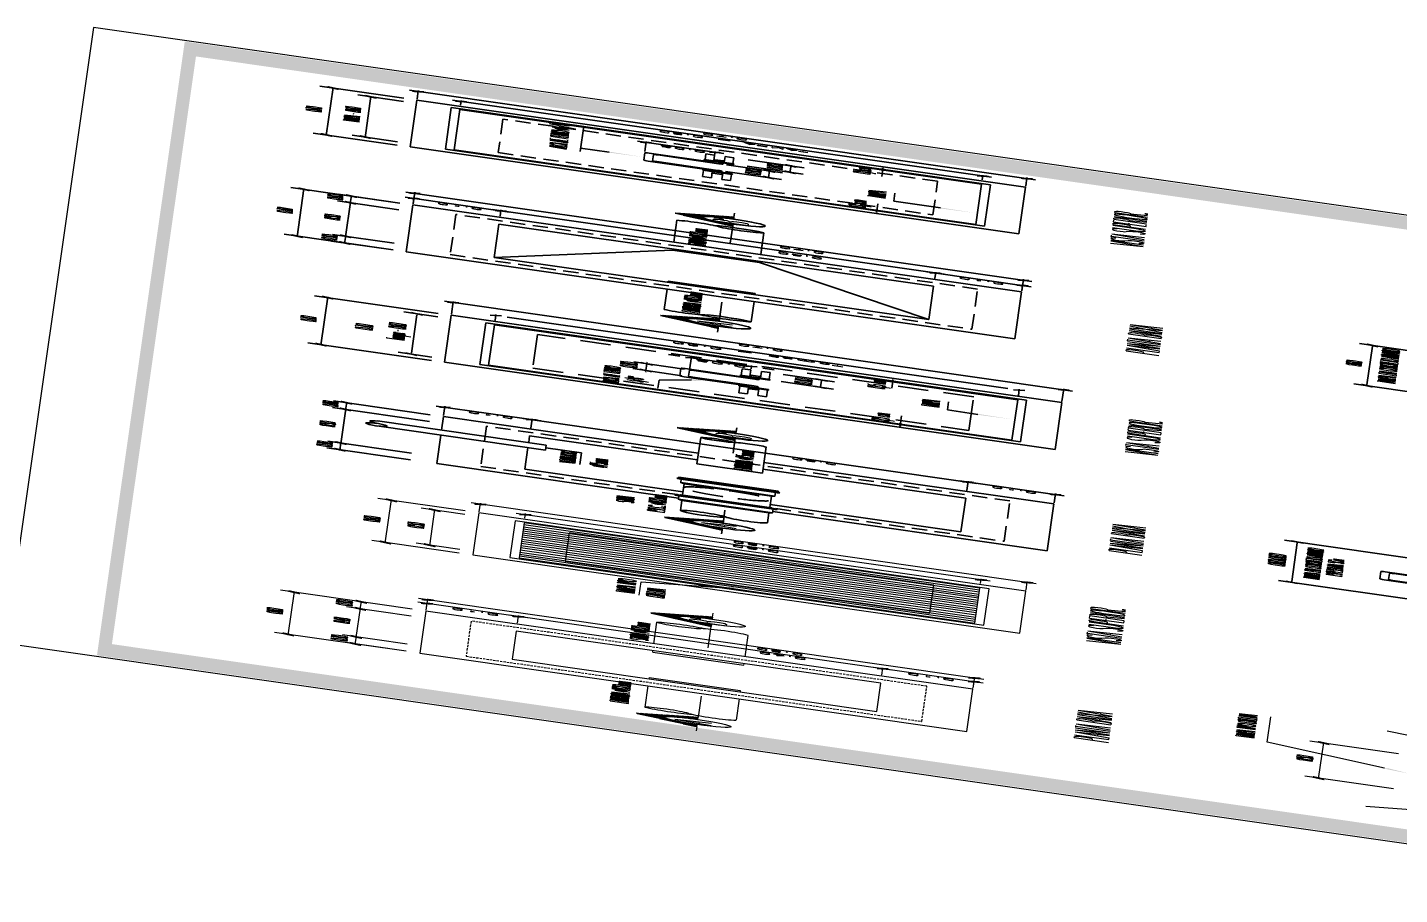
# Model space of a CAD drawing. Header units: millimetres. Extents: x -361192058 to 101130107379, y -14071650034 to 19218552450.
# Drawn here: x -135199 to -134581, y 40575 to 40965 of the extents above; entities that cross this region are included whole.
import ezdxf
from ezdxf.enums import TextEntityAlignment as Align

# ---------------------------------------------------------------- set-up
doc = ezdxf.new("R2010")
doc.units = ezdxf.units.MM
doc.header["$LTSCALE"] = 0.5
doc.linetypes.add('CENTER2', pattern=[28.575, 19.05, -3.175, 3.175, -3.175])
doc.linetypes.add('HIDDEN', pattern=[0.375, 0.25, -0.125])
for name, color, linetype in [('02', 2, 'Continuous'), ('DETALLHES_CAIXAS', 6, 'Continuous'), ('TXT_0', 7, 'Continuous'), ('TXT_1', 3, 'Continuous'), ('TXT_2', 6, 'Continuous')]:
    doc.layers.add(name, color=color, linetype=linetype)
doc.styles.add('ADITIVOCAD', font='ROMANS.shx')
doc.styles.add('ROMANS', font='romans', dxfattribs={"height": 0.1})
doc.styles.get("Standard").update_dxf_attribs({"font": 'txt.shx', "height": 0.12})

# ---------------------------------------------------------------- blocks, each defined once
blk = doc.blocks.new('*X233')
at = {"color": 0}
for p, q in [((101.5903, 65.4571), (101.9231, 65.79)), ((101.608, 65.4571), (101.9319, 65.7811)), ((101.6257, 65.4571), (101.9408, 65.7723)), ((101.6433, 65.4571), (101.9496, 65.7634)), ((101.661, 65.4571), (101.9585, 65.7546)), ((101.8472, 65.6257), (101.9673, 65.7458)), ((101.9253, 65.6413), (101.8484, 65.7183)), ((101.9444, 65.6399), (101.8572, 65.7271)), ((101.9661, 65.6359), (101.8661, 65.7359)), ((101.8744, 65.6352), (101.9761, 65.7369)), ((101.9925, 65.6272), (101.8749, 65.7448)), ((102.0352, 65.6022), (101.8837, 65.7536)), ((102.1979, 65.4571), (101.8926, 65.7625)), ((101.8965, 65.6396), (101.985, 65.7281)), ((102.2156, 65.4571), (101.9014, 65.7713)), ((102.2332, 65.4571), (101.9102, 65.7801)), ((101.9158, 65.6413), (101.9938, 65.7192)), ((102.2509, 65.4571), (101.9191, 65.789)), ((101.8167, 65.6086), (101.7777, 65.6475)), ((101.8274, 65.6155), (101.7865, 65.6564)), ((101.8388, 65.6217), (101.7954, 65.6652)), ((101.851, 65.6273), (101.8042, 65.674)), ((101.8638, 65.6321), (101.813, 65.6829)), ((101.8776, 65.636), (101.8219, 65.6917)), ((101.8923, 65.639), (101.8307, 65.7006)), ((101.9081, 65.6409), (101.8395, 65.7094)), ((101.9332, 65.641), (102.0026, 65.7104)), ((101.9492, 65.6393), (102.0115, 65.7015)), ((101.964, 65.6364), (102.0203, 65.6927)), ((101.9778, 65.6326), (102.0292, 65.6839)), ((101.9908, 65.6278), (102.038, 65.675)), ((102.003, 65.6224), (102.0468, 65.6662)), ((102.0145, 65.6162), (102.0557, 65.6573)), ((102.0253, 65.6093), (102.0645, 65.6485)), ((102.0355, 65.6019), (102.0733, 65.6397)), ((101.7478, 65.5183), (101.6981, 65.568)), ((101.7528, 65.531), (101.707, 65.5768)), ((101.7586, 65.5429), (101.7158, 65.5856)), ((101.765, 65.5542), (101.7247, 65.5945)), ((101.7721, 65.5648), (101.7335, 65.6033)), ((101.7798, 65.5747), (101.7423, 65.6122)), ((101.7881, 65.5841), (101.7512, 65.621)), ((101.797, 65.5928), (101.76, 65.6298)), ((101.8065, 65.601), (101.7688, 65.6387)), ((102.0451, 65.5938), (102.0822, 65.6308)), ((102.0541, 65.5851), (102.091, 65.622)), ((102.0625, 65.5758), (102.0999, 65.6131)), ((102.1802, 65.4571), (102.0666, 65.5707)), ((102.0703, 65.5659), (102.1087, 65.6043)), ((102.0774, 65.5554), (102.1175, 65.5955)), ((102.0839, 65.5442), (102.1264, 65.5866)), ((102.0898, 65.5323), (102.1352, 65.5778)), ((102.0948, 65.5197), (102.144, 65.5689)), ((101.6499, 65.4571), (101.6186, 65.4884)), ((101.6675, 65.4571), (101.6274, 65.4972)), ((101.6852, 65.4571), (101.6363, 65.5061)), ((101.7029, 65.4571), (101.6451, 65.5149)), ((101.7206, 65.4571), (101.654, 65.5238)), ((101.7374, 65.458), (101.6628, 65.5326)), ((101.7382, 65.4749), (101.6716, 65.5414)), ((101.6787, 65.4571), (101.753, 65.5315)), ((101.7404, 65.4904), (101.6805, 65.5503)), ((101.7436, 65.5048), (101.6893, 65.5591)), ((101.6964, 65.4571), (101.7435, 65.5043)), ((102.1625, 65.4571), (102.0916, 65.5281)), ((102.0991, 65.5063), (102.1529, 65.5601)), ((102.1448, 65.4571), (102.1003, 65.5016)), ((102.1025, 65.492), (102.1617, 65.5513)), ((102.1048, 65.4766), (102.1706, 65.5424)), ((102.1058, 65.46), (102.1794, 65.5336)), ((102.1206, 65.4571), (102.1882, 65.5247)), ((102.1383, 65.4571), (102.1971, 65.5159)), ((102.156, 65.4571), (102.2059, 65.5071)), ((102.1737, 65.4571), (102.2147, 65.4982)), ((102.1913, 65.4571), (102.2236, 65.4894)), ((101.5968, 65.4571), (101.5921, 65.4619)), ((101.6145, 65.4571), (101.6009, 65.4707)), ((101.6322, 65.4571), (101.6098, 65.4796)), ((101.714, 65.4571), (101.7391, 65.4822)), ((101.7317, 65.4571), (101.7375, 65.4629)), ((102.1272, 65.4571), (102.1044, 65.4799)), ((102.1095, 65.4571), (102.1058, 65.4609)), ((102.209, 65.4571), (102.2324, 65.4805)), ((102.2267, 65.4571), (102.2412, 65.4717)), ((102.2444, 65.4571), (102.2501, 65.4629))]:
    blk.add_line(p, q, dxfattribs=at)
blk = doc.blocks.new('ADS_DET_CG125L')
at = {"layer": 'DETALLHES_CAIXAS'}
for p, q in [((0.9894, 2.4707), (0.5654, 2.4707)), ((0.5654, 2.4707), (0.5654, 2.1934)), ((1.2654, 2.4707), (1.0644, 2.4707)), ((1.2654, 2.1782), (1.2654, 2.4707)), ((2.1094, 2.4281), (2.1094, 1.8281)), ((2.7094, 2.4281), (2.1094, 2.4281)), ((2.7094, 1.8281), (2.7094, 2.4281)), ((0.6654, 2.3707), (0.6654, 2.1894)), ((0.9894, 2.3707), (0.6654, 2.3707)), ((1.1654, 2.3707), (1.0644, 2.3707)), ((1.1654, 2.1782), (1.1654, 2.3707)), ((1.1654, 1.8707), (1.1654, 2.1032)), ((1.2654, 1.7707), (1.2654, 2.1032)), ((0.6654, 2.0894), (0.6654, 1.8707)), ((0.5654, 2.0854), (0.5654, 1.7707)), ((0.6654, 1.8707), (1.1654, 1.8707)), ((2.1094, 1.8281), (2.7094, 1.8281)), ((0.5654, 1.7707), (1.2654, 1.7707))]:
    blk.add_line(p, q, dxfattribs=at)
at = {"layer": 'TXT_0', "linetype": 'ByBlock'}
for p, q in [((2.0594, 2.4931), (2.0594, 2.6349)), ((2.7594, 2.4931), (2.7594, 2.6349)), ((2.0494, 2.6199), (2.7694, 2.6199)), ((0.5654, 2.5007), (0.5654, 2.5967)), ((0.6654, 2.5007), (0.6654, 2.5967)), ((0.6654, 2.5007), (0.6654, 2.5967)), ((1.1654, 2.4857), (1.1654, 2.5967)), ((1.1654, 2.4857), (1.1654, 2.5967)), ((1.2654, 2.4857), (1.2654, 2.5967)), ((0.5554, 2.5817), (0.6754, 2.5817)), ((0.6554, 2.5817), (1.1754, 2.5817)), ((1.1554, 2.5817), (1.2754, 2.5817)), ((2.1159, 2.5233), (2.1029, 2.5103)), ((2.1094, 2.4931), (2.1094, 2.5318)), ((2.7029, 2.5103), (2.7159, 2.5233)), ((2.7094, 2.4931), (2.7094, 2.5318)), ((2.1224, 2.5168), (2.6964, 2.5168)), ((1.4038, 2.3607), (1.4038, 2.4807)), ((2.7744, 2.4781), (2.9645, 2.4781)), ((2.9495, 1.7681), (2.9495, 2.4881)), ((1.2804, 2.4707), (1.4188, 2.4707)), ((2.857, 2.4216), (2.844, 2.4346)), ((2.7744, 2.4281), (2.8655, 2.4281)), ((2.8505, 1.8411), (2.8505, 2.4151)), ((1.2804, 2.3707), (1.4188, 2.3707)), ((1.2804, 2.3707), (1.4188, 2.3707)), ((1.4038, 1.8607), (1.4038, 2.3807)), ((2.3592, 2.2092), (2.3592, 2.2657)), ((2.4592, 2.2079), (2.4592, 2.2657)), ((2.3462, 2.2507), (2.3332, 2.2507)), ((2.3527, 2.2442), (2.3657, 2.2572)), ((2.3592, 2.2507), (2.4592, 2.2507)), ((2.4657, 2.2572), (2.4527, 2.2442)), ((2.4722, 2.2507), (2.4852, 2.2507)), ((2.6394, 2.2147), (2.6394, 2.2277)), ((2.4583, 2.2017), (2.6544, 2.2017)), ((2.6329, 2.2082), (2.6459, 2.1952)), ((2.6394, 2.1327), (2.6394, 2.2017)), ((2.6459, 2.1262), (2.6329, 2.1392)), ((2.6016, 2.1327), (2.6544, 2.1327)), ((2.6394, 2.1197), (2.6394, 2.1067)), ((2.4792, 2.0969), (2.4792, 2.0367)), ((2.5875, 2.0957), (2.5875, 2.0367)), ((2.4857, 2.0582), (2.4727, 2.0452)), ((2.581, 2.0452), (2.594, 2.0582)), ((2.4922, 2.0517), (2.5745, 2.0517)), ((2.6851, 1.9716), (2.6152, 1.9716)), ((2.6971, 1.9716), (2.6851, 1.9716)), ((2.7314, 1.9716), (2.7434, 1.9716)), ((2.0871, 1.9562), (2.0751, 1.9562)), ((2.1214, 1.9562), (2.2301, 1.9562)), ((2.2301, 1.9562), (2.2278, 1.9562)), ((1.2804, 1.8707), (1.4188, 1.8707)), ((1.2804, 1.8707), (1.4188, 1.8707)), ((1.4038, 1.7607), (1.4038, 1.8807)), ((2.7744, 1.8281), (2.8655, 1.8281)), ((2.844, 1.8346), (2.857, 1.8216)), ((2.7744, 1.7781), (2.9645, 1.7781)), ((1.2804, 1.7707), (1.4188, 1.7707)), ((0.6235, 1.4975), (0.6105, 1.4845)), ((0.617, 1.325), (0.617, 1.506)), ((1.2105, 1.4845), (1.2235, 1.4975)), ((1.217, 1.325), (1.217, 1.506)), ((0.63, 1.491), (1.204, 1.491))]:
    blk.add_line(p, q, dxfattribs=at)
at = {"layer": 'TXT_0'}
for p, q in [((0.5654, 2.5817), (0.6654, 2.5817)), ((0.9894, 2.3506), (0.9894, 2.544)), ((1.0644, 2.3506), (1.0644, 2.544)), ((2.0594, 2.4781), (2.0594, 1.7781)), ((2.7594, 2.4781), (2.0594, 2.4781)), ((2.7594, 1.7781), (2.7594, 2.4781)), ((2.0994, 2.4381), (2.0994, 1.8181)), ((2.7194, 2.4381), (2.0994, 2.4381)), ((2.7194, 1.8181), (2.7194, 2.4381)), ((1.0644, 2.3506), (0.9894, 2.3506)), ((1.025, 2.3506), (1.025, 2.3098)), ((0.851, 2.3097), (1.025, 2.3098)), ((2.2487, 2.2342), (2.1292, 2.2342)), ((2.3169, 2.1977), (2.2487, 2.2342)), ((2.3542, 2.2117), (2.4642, 2.2117)), ((2.3492, 2.2067), (2.3492, 2.1367)), ((2.3592, 2.1967), (2.3592, 2.1267)), ((2.3642, 2.2017), (2.4542, 2.2017)), ((2.4592, 2.1967), (2.4592, 2.1267)), ((2.4692, 2.2067), (2.4692, 2.1367)), ((0.5484, 2.1934), (0.5484, 2.0854)), ((0.7963, 2.1934), (0.7963, 2.0854)), ((1.1059, 2.1782), (1.4959, 2.1782)), ((1.1059, 2.1032), (1.1059, 2.1782)), ((2.3292, 2.1437), (2.3392, 2.1437)), ((2.3292, 2.1097), (2.3292, 2.1437)), ((2.3392, 2.1097), (2.3392, 2.1437)), ((2.4892, 2.1437), (2.4792, 2.1437)), ((2.4792, 2.1097), (2.4792, 2.1437)), ((2.4892, 2.1097), (2.4892, 2.1437)), ((2.3092, 2.1317), (2.3092, 2.1217)), ((2.3092, 2.1317), (2.3292, 2.1317)), ((2.3092, 2.1217), (2.3292, 2.1217)), ((2.3392, 2.1317), (2.3442, 2.1317)), ((2.3392, 2.1217), (2.3542, 2.1217)), ((2.4642, 2.1217), (2.4792, 2.1217)), ((2.4742, 2.1317), (2.4792, 2.1317)), ((2.5092, 2.1317), (2.4892, 2.1317)), ((2.5092, 2.1217), (2.4892, 2.1217)), ((2.5092, 2.1317), (2.5092, 2.1217)), ((1.1059, 2.1032), (1.4959, 2.1032)), ((2.3292, 2.1097), (2.3392, 2.1097)), ((2.4892, 2.1097), (2.4792, 2.1097)), ((2.4127, 1.8706), (2.4132, 1.9054)), ((2.4132, 1.9054), (2.5329, 1.9054)), ((2.0994, 1.8181), (2.7194, 1.8181)), ((2.0594, 1.7781), (2.7594, 1.7781)), ((0.8469, 1.3876), (0.8469, 1.3287)), ((0.8519, 1.3926), (0.9619, 1.3926)), ((0.9669, 1.3876), (0.9669, 1.3287)), ((0.8569, 1.3776), (0.8569, 1.3187)), ((0.8619, 1.3826), (0.9519, 1.3826)), ((0.9569, 1.3776), (0.9569, 1.3187))]:
    blk.add_line(p, q, dxfattribs=at)
at = {"layer": 'TXT_0', "linetype": 'HIDDEN', "ltscale": 0.5}
for p, q in [((0.6154, 2.4207), (0.6154, 1.8207)), ((1.2154, 2.4207), (0.6154, 2.4207)), ((1.2154, 1.8207), (1.2154, 2.4207)), ((0.6154, 1.8207), (1.2154, 1.8207))]:
    blk.add_line(p, q, dxfattribs=at)
at = {"layer": 'TXT_0', "linetype": 'HIDDEN'}
for p, q in [((2.1594, 2.3781), (2.1594, 1.8781)), ((2.6594, 2.3781), (2.1594, 2.3781)), ((2.6594, 1.8781), (2.6594, 2.3781)), ((2.229, 2.1327), (2.229, 2.1427)), ((2.229, 2.1427), (2.3292, 2.1427)), ((2.5875, 2.1427), (2.4892, 2.1427)), ((2.5875, 2.1327), (2.5875, 2.1427)), ((2.229, 2.1327), (2.3292, 2.1327)), ((2.229, 2.1107), (2.229, 2.1207)), ((2.229, 2.1207), (2.3292, 2.1207)), ((2.5875, 2.1327), (2.4892, 2.1327)), ((2.5875, 2.1207), (2.4892, 2.1207)), ((2.5875, 2.1107), (2.5875, 2.1207)), ((2.229, 2.1107), (2.3292, 2.1107)), ((2.5875, 2.1107), (2.4892, 2.1107)), ((2.1594, 1.8781), (2.6594, 1.8781))]:
    blk.add_line(p, q, dxfattribs=at)
at = {"layer": 'TXT_0', "linetype": 'ByBlock', "const_width": 0.00195}
for points in [[(2.0659, 2.6264), (2.0529, 2.6134)], [(2.7529, 2.6134), (2.7659, 2.6264)], [(0.5719, 2.5882), (0.5589, 2.5752)], [(0.6719, 2.5882), (0.6589, 2.5752)], [(0.6589, 2.5752), (0.6719, 2.5882)], [(1.1589, 2.5752), (1.1719, 2.5882)], [(1.1719, 2.5882), (1.1589, 2.5752)], [(1.2589, 2.5752), (1.2719, 2.5882)], [(1.4103, 2.4642), (1.3973, 2.4772)], [(2.956, 2.4716), (2.943, 2.4846)], [(1.4103, 2.3642), (1.3973, 2.3772)], [(1.3973, 2.3772), (1.4103, 2.3642)], [(1.3973, 1.8772), (1.4103, 1.8642)], [(1.4103, 1.8642), (1.3973, 1.8772)], [(1.3973, 1.7772), (1.4103, 1.7642)], [(2.943, 1.7846), (2.956, 1.7716)]]:
    blk.add_lwpolyline(points, dxfattribs=at)
at = {"layer": 'TXT_0'}
for points in [[(0.6059, 2.0806), (0.6069, 2.0806, 0.414214), (0.6114, 2.0851), (0.6114, 2.194, 0.414214), (0.6069, 2.1985), (0.6059, 2.1985, 0.414214), (0.6014, 2.194), (0.6014, 2.0851, 0.414214)], [(0.8538, 2.0806), (0.8548, 2.0806, 0.414214), (0.8593, 2.0851), (0.8593, 2.194, 0.414214), (0.8548, 2.1985), (0.8538, 2.1985, 0.414214), (0.8493, 2.194), (0.8493, 2.0851, 0.414214)]]:
    blk.add_lwpolyline(points, format="xyb", close=True, dxfattribs=at)
for points in [[(0.8593, 2.1964), (0.8733, 2.1964), (0.8733, 2.0824), (0.8593, 2.0824)], [(0.3915, 2.1894), (0.5383, 2.1894)], [(0.6014, 2.1934), (0.5484, 2.1934), (0.5383, 2.1894), (0.5383, 2.0894), (0.5484, 2.0854), (0.6014, 2.0854)], [(0.6114, 2.1914), (0.6204, 2.1914), (0.6204, 2.0874), (0.6114, 2.0874)], [(0.6204, 2.1894), (0.7861, 2.1894)], [(0.8493, 2.1934), (0.7963, 2.1934), (0.7861, 2.1894), (0.7861, 2.0894), (0.7963, 2.0854), (0.8493, 2.0854)], [(0.8593, 2.1914), (0.8683, 2.1914), (0.8683, 2.0874), (0.8593, 2.0874)], [(0.8593, 2.1864), (0.8633, 2.1864), (0.8633, 2.0924), (0.8593, 2.0924)], [(0.3915, 2.0894), (0.5383, 2.0894)], [(0.6204, 2.0894), (0.7901, 2.0894)]]:
    blk.add_lwpolyline(points, dxfattribs=at)
at = {"layer": 'TXT_0', "linetype": 'HIDDEN'}
blk.add_circle((0.7288, 2.1394), 0.05, dxfattribs=at)
at = {"layer": 'TXT_0'}
for centre, radius, start, end in [((1.0084, 2.5366), 0.0202, 23.2479, 160.1992), ((1.0087, 2.5542), 0.0218, 207.9019, 326.9301), ((1.0457, 2.5301), 0.0224, 33.0699, 146.9301), ((2.3542, 2.2067), 0.005, 90, 180), ((2.4642, 2.2067), 0.005, 360, 90), ((2.3642, 2.1967), 0.005, 90, 180), ((2.4542, 2.1967), 0.005, 0, 90), ((0.3924, 2.1635), 0.0259, 91.971, 261.4768), ((0.3796, 2.1642), 0.0279, 288.8635, 64.5843), ((1.5061, 2.1589), 0.0218, 117.9019, 236.9301), ((1.4885, 2.1592), 0.0202, 293.2479, 70.1992), ((0.3967, 2.114), 0.0251, 108.8635, 258.1185), ((1.482, 2.1219), 0.0224, 303.0699, 56.9301), ((2.3442, 2.1367), 0.005, 270, 0), ((2.4742, 2.1367), 0.005, 180, 270), ((2.3542, 2.1267), 0.005, 270, 0), ((2.4642, 2.1267), 0.005, 180, 270), ((0.8519, 1.3876), 0.005, 90, 180), ((0.9619, 1.3876), 0.005, 360, 90), ((0.8619, 1.3776), 0.005, 90, 180), ((0.9519, 1.3776), 0.005, 0, 90)]:
    blk.add_arc(centre, radius, start, end, dxfattribs=at)
for points in [[(2.3165, 2.2055), (2.31, 2.1939), (2.3481, 2.18)], [(2.4194, 1.8706), (2.4061, 1.8707), (2.4123, 1.8306)]]:
    blk.add_solid(points, dxfattribs=at)
at = {"layer": 'TXT_0', "linetype": 'ByBlock'}
for points in [[(2.6974, 1.9736), (2.6974, 1.9696), (2.7094, 1.9716)], [(2.7314, 1.9736), (2.7314, 1.9696), (2.7194, 1.9716)], [(2.0871, 1.9582), (2.0871, 1.9542), (2.0991, 1.9562)], [(2.1214, 1.9582), (2.1214, 1.9542), (2.1094, 1.9562)]]:
    blk.add_solid(points, dxfattribs=at)
at = {"layer": 'TXT_1'}
for p, q in [((0.1905, 2.1393), (0.2573, 2.2061)), ((0.2573, 2.2061), (0.3242, 2.1393)), ((1.5917, 2.2061), (1.5248, 2.1393)), ((0.1905, 2.1393), (0.2205, 2.1393)), ((0.2942, 2.1393), (0.3242, 2.1393)), ((1.5548, 2.1393), (1.5248, 2.1393)), ((1.6585, 2.1393), (1.6285, 2.1393))]:
    blk.add_line(p, q, dxfattribs=at)
for centre in [(0.2573, 2.1393), (1.5917, 2.1393)]:
    blk.add_circle(centre, 0.0368, dxfattribs=at)
at = {"layer": 'TXT_2', "linetype": 'CENTER2'}
for p, q in [((0.1905, 2.1393), (0.1336, 2.1393)), ((0.4847, 2.1393), (0.3242, 2.1393)), ((1.3367, 2.1393), (1.5248, 2.1393)), ((1.6585, 2.1393), (1.7154, 2.1393))]:
    blk.add_line(p, q, dxfattribs=at)
at = {"layer": 'TXT_1'}
for p, xscale, yscale, zscale in [((-20.127, -10.9522), 0.2000000000000028, 0.2000000000000028, 0.2000000000000028), ((21.976, -10.9522), -0.2000000000000028, 0.2, 0.2)]:
    blk.add_blockref('*X233', p, dxfattribs=dict(at, xscale=xscale, yscale=yscale, zscale=zscale))
at = {"layer": 'TXT_0', "style": 'ROMANS'}
for s, p in [('0.70', (2.3794, 2.6289)), ('0.10', (0.5854, 2.5907)), ('0.50', (0.8854, 2.5907)), ('0.10', (1.1854, 2.5907))]:
    blk.add_text(s, height=0.018, dxfattribs=at).set_placement(p)
at = {"layer": 'TXT_0', "linetype": 'ByBlock', "style": 'ROMANS'}
for s, p in [('0.70', (2.4094, 2.574)), ('Tampa - 0.60', (2.4094, 2.5368)), ('0.10', (2.4092, 2.2707)), ('0.10', (2.5334, 2.0717)), ('0.60x0.60', (0.917, 1.511))]:
    blk.add_text(s, height=0.02, dxfattribs=at).set_placement(p, align=Align.MIDDLE_CENTER)
at = {"layer": 'TXT_0', "style": 'ROMANS'}
for s, p in [('0.10', (1.3948, 2.3907)), ('0.70', (2.9405, 2.0981)), ('0.50', (1.3948, 2.02)), ('0.10', (1.3948, 1.7907))]:
    blk.add_text(s, height=0.018, rotation=90, dxfattribs=at).set_placement(p)
for s, height, p in [('VENTILACAO', 0.018, (0.8528, 2.324)), ('%%C75mm', 0.02, (0.8549, 2.2885)), ('ALCA DE FERRO ', 0.018, (2.118, 2.2883)), ('SAIDA ', 0.02, (0.3955, 2.253)), (' 3/8"', 0.018, (2.1607, 2.2607)), ('P.V.C. %%C100mm', 0.02, (0.3212, 2.2164)), ('ENTRADA %%C75mm', 0.02, (1.112, 2.1256)), ('TAMPA', 0.02, (2.4272, 1.9251)), ('TAMPA EM CONCRETO ARMADO', 0.018, (0.7103, 1.4692)), ('ESPESSURA 5Cm', 0.018, (0.8029, 1.4445))]:
    blk.add_text(s, height=height, dxfattribs=at).set_placement(p, align=Align.MIDDLE_LEFT)
at = {"layer": 'TXT_0', "linetype": 'ByBlock', "style": 'ROMANS'}
for s, p in [('Tampa - 0.60', (2.8305, 2.1281)), ('0.08', (2.6194, 2.1672))]:
    blk.add_text(s, height=0.02, rotation=90, dxfattribs=at).set_placement(p, align=Align.MIDDLE_CENTER)
for p in [(2.6461, 1.9859), (2.1748, 1.9762)]:
    blk.add_text('0,5 cm', height=0.02, dxfattribs=at).set_placement(p, align=Align.MIDDLE)
at = {"layer": 'TXT_1', "style": 'ADITIVOCAD'}
for s, height, p in [('A', 0.04, (0.2585, 2.1438)), ("B'", 0.04, (1.594, 2.1415)), ('PLANTA BAIXA', 0.0375, (0.9013, 1.6825)), ('VISTA SUPERIOR.', 0.0375, (2.4299, 1.6804))]:
    blk.add_text(s, height=height, dxfattribs=at).set_placement(p, align=Align.MIDDLE)
blk = doc.blocks.new('*X135')
at = {"color": 0}
for p, q in [((101.5903, 65.4571), (101.9231, 65.79)), ((101.608, 65.4571), (101.9319, 65.7811)), ((101.6257, 65.4571), (101.9408, 65.7723)), ((102.2156, 65.4571), (101.9014, 65.7713)), ((102.2332, 65.4571), (101.9102, 65.7801)), ((102.2509, 65.4571), (101.9191, 65.789)), ((101.6433, 65.4571), (101.9496, 65.7634)), ((101.661, 65.4571), (101.9585, 65.7546)), ((101.8776, 65.636), (101.8219, 65.6917)), ((101.8923, 65.639), (101.8307, 65.7006)), ((101.9081, 65.6409), (101.8395, 65.7094)), ((101.8472, 65.6257), (101.9673, 65.7458)), ((101.9253, 65.6413), (101.8484, 65.7183)), ((101.9444, 65.6399), (101.8572, 65.7271)), ((101.9661, 65.6359), (101.8661, 65.7359)), ((101.8744, 65.6352), (101.9761, 65.7369)), ((101.9925, 65.6272), (101.8749, 65.7448)), ((102.0352, 65.6022), (101.8837, 65.7536)), ((102.1979, 65.4571), (101.8926, 65.7625)), ((101.8965, 65.6396), (101.985, 65.7281)), ((101.9158, 65.6413), (101.9938, 65.7192)), ((101.9332, 65.641), (102.0026, 65.7104)), ((101.9492, 65.6393), (102.0115, 65.7015)), ((101.964, 65.6364), (102.0203, 65.6927)), ((101.7798, 65.5747), (101.7423, 65.6122)), ((101.7881, 65.5841), (101.7512, 65.621)), ((101.797, 65.5928), (101.76, 65.6298)), ((101.8065, 65.601), (101.7688, 65.6387)), ((101.8167, 65.6086), (101.7777, 65.6475)), ((101.8274, 65.6155), (101.7865, 65.6564)), ((101.8388, 65.6217), (101.7954, 65.6652)), ((101.851, 65.6273), (101.8042, 65.674)), ((101.8638, 65.6321), (101.813, 65.6829)), ((101.9778, 65.6326), (102.0292, 65.6839)), ((101.9908, 65.6278), (102.038, 65.675)), ((102.003, 65.6224), (102.0468, 65.6662)), ((102.0145, 65.6162), (102.0557, 65.6573)), ((102.0253, 65.6093), (102.0645, 65.6485)), ((102.0355, 65.6019), (102.0733, 65.6397)), ((102.0451, 65.5938), (102.0822, 65.6308)), ((102.0541, 65.5851), (102.091, 65.622)), ((102.0625, 65.5758), (102.0999, 65.6131)), ((101.7382, 65.4749), (101.6716, 65.5414)), ((101.7404, 65.4904), (101.6805, 65.5503)), ((101.7436, 65.5048), (101.6893, 65.5591)), ((101.7478, 65.5183), (101.6981, 65.568)), ((101.7528, 65.531), (101.707, 65.5768)), ((101.7586, 65.5429), (101.7158, 65.5856)), ((101.765, 65.5542), (101.7247, 65.5945)), ((101.7721, 65.5648), (101.7335, 65.6033)), ((102.1802, 65.4571), (102.0666, 65.5707)), ((102.0703, 65.5659), (102.1087, 65.6043)), ((102.0774, 65.5554), (102.1175, 65.5955)), ((102.0839, 65.5442), (102.1264, 65.5866)), ((102.0898, 65.5323), (102.1352, 65.5778)), ((102.0948, 65.5197), (102.144, 65.5689)), ((102.0991, 65.5063), (102.1529, 65.5601)), ((102.1025, 65.492), (102.1617, 65.5513)), ((102.1048, 65.4766), (102.1706, 65.5424)), ((102.1058, 65.46), (102.1794, 65.5336)), ((101.5968, 65.4571), (101.5921, 65.4619)), ((101.6145, 65.4571), (101.6009, 65.4707)), ((101.6322, 65.4571), (101.6098, 65.4796)), ((101.6499, 65.4571), (101.6186, 65.4884)), ((101.6675, 65.4571), (101.6274, 65.4972)), ((101.6852, 65.4571), (101.6363, 65.5061)), ((101.7029, 65.4571), (101.6451, 65.5149)), ((101.7206, 65.4571), (101.654, 65.5238)), ((101.7374, 65.458), (101.6628, 65.5326)), ((101.6787, 65.4571), (101.753, 65.5315)), ((101.6964, 65.4571), (101.7435, 65.5043)), ((101.714, 65.4571), (101.7391, 65.4822)), ((101.7317, 65.4571), (101.7375, 65.4629)), ((102.1625, 65.4571), (102.0916, 65.5281)), ((102.1448, 65.4571), (102.1003, 65.5016)), ((102.1272, 65.4571), (102.1044, 65.4799)), ((102.1095, 65.4571), (102.1058, 65.4609)), ((102.1206, 65.4571), (102.1882, 65.5247)), ((102.1383, 65.4571), (102.1971, 65.5159)), ((102.156, 65.4571), (102.2059, 65.5071)), ((102.1737, 65.4571), (102.2147, 65.4982)), ((102.1913, 65.4571), (102.2236, 65.4894)), ((102.209, 65.4571), (102.2324, 65.4805)), ((102.2267, 65.4571), (102.2412, 65.4717)), ((102.2444, 65.4571), (102.2501, 65.4629))]:
    blk.add_line(p, q, dxfattribs=at)
blk = doc.blocks.new('ADS_DET_CP50')
at = {"layer": 'DETALLHES_CAIXAS'}
for p, q in [((0.5947, 2.6505), (0.5947, 1.9505)), ((1.2947, 2.6505), (0.5947, 2.6505)), ((1.2947, 1.9505), (1.2947, 2.6505)), ((2.1878, 2.6129), (2.1878, 2.0129)), ((2.7878, 2.6129), (2.1878, 2.6129)), ((2.7878, 2.0129), (2.7878, 2.6129)), ((0.6947, 2.5505), (0.6947, 2.0505)), ((1.1947, 2.5505), (0.6947, 2.5505)), ((1.1947, 2.0505), (1.1947, 2.5505)), ((0.6947, 2.0505), (1.1947, 2.0505)), ((2.1878, 2.0129), (2.7878, 2.0129)), ((0.5947, 1.9505), (1.2947, 1.9505))]:
    blk.add_line(p, q, dxfattribs=at)
at = {"layer": 'TXT_0', "linetype": 'ByBlock'}
for p, q in [((0.5947, 2.6655), (0.5947, 2.7909)), ((1.2947, 2.6655), (1.2947, 2.7909)), ((0.5847, 2.7759), (1.3047, 2.7759)), ((2.1378, 2.6779), (2.1378, 2.7744)), ((2.8378, 2.6779), (2.8378, 2.7744)), ((2.1278, 2.7594), (2.8478, 2.7594)), ((0.5947, 2.6655), (0.5947, 2.7363)), ((0.6947, 2.6655), (0.6947, 2.7363)), ((0.6947, 2.6655), (0.6947, 2.7363)), ((1.1947, 2.6655), (1.1947, 2.7363)), ((1.1947, 2.6655), (1.1947, 2.7363)), ((1.2947, 2.6655), (1.2947, 2.7363)), ((0.5847, 2.7213), (0.7047, 2.7213)), ((0.6847, 2.7213), (1.2047, 2.7213)), ((1.1847, 2.7213), (1.3047, 2.7213)), ((2.1878, 2.6779), (2.1878, 2.7303)), ((2.7878, 2.6779), (2.7878, 2.7303)), ((2.1778, 2.7153), (2.7978, 2.7153)), ((2.964, 1.9529), (2.964, 2.6729)), ((1.3907, 2.5405), (1.3907, 2.6605)), ((1.4684, 1.9405), (1.4684, 2.6605)), ((2.8528, 2.6629), (2.979, 2.6629)), ((1.3097, 2.6505), (1.4057, 2.6505)), ((1.3097, 2.6505), (1.4834, 2.6505)), ((2.8528, 2.6129), (2.9238, 2.6129)), ((2.9088, 2.0029), (2.9088, 2.6229)), ((1.3097, 2.5505), (1.4057, 2.5505)), ((1.3097, 2.5505), (1.4057, 2.5505)), ((1.3907, 2.0405), (1.3907, 2.5605)), ((2.6959, 2.3085), (2.6959, 2.4078)), ((2.5593, 2.3978), (2.7109, 2.3978)), ((2.6467, 2.3185), (2.7109, 2.3185)), ((2.4385, 2.3035), (2.4385, 2.2392)), ((2.5369, 2.3035), (2.5369, 2.2392)), ((2.5609, 2.28), (2.5609, 2.2157)), ((2.6559, 2.28), (2.6559, 2.2157)), ((2.4285, 2.2542), (2.5469, 2.2542)), ((2.5509, 2.2307), (2.6659, 2.2307)), ((2.1656, 2.1267), (2.1536, 2.1267)), ((2.1998, 2.1267), (2.2118, 2.1267)), ((2.2118, 2.1267), (2.2818, 2.1267)), ((2.7636, 2.1267), (2.6936, 2.1267)), ((2.7756, 2.1267), (2.7636, 2.1267)), ((2.8098, 2.1267), (2.8218, 2.1267)), ((1.3097, 2.0505), (1.4057, 2.0505)), ((1.3097, 2.0505), (1.4057, 2.0505)), ((1.3907, 1.9405), (1.3907, 2.0605)), ((2.8528, 2.0129), (2.9238, 2.0129)), ((2.8528, 1.9629), (2.979, 1.9629)), ((1.3097, 1.9505), (1.4057, 1.9505)), ((1.3097, 1.9505), (1.4834, 1.9505)), ((0.6458, 1.3176), (0.6458, 1.5613)), ((1.2458, 1.3161), (1.2458, 1.5613)), ((0.6588, 1.5463), (1.2328, 1.5463))]:
    blk.add_line(p, q, dxfattribs=at)
at = {"layer": 'TXT_0'}
for p, q in [((2.1378, 2.6629), (2.1378, 1.9629)), ((2.8378, 2.6629), (2.1378, 2.6629)), ((2.8378, 1.9629), (2.8378, 2.6629)), ((2.1778, 2.6229), (2.1778, 2.0029)), ((2.7978, 2.6229), (2.1778, 2.6229)), ((2.7978, 2.0029), (2.7978, 2.6229)), ((0.6947, 2.5505), (1.1747, 2.3505)), ((2.8057, 2.4707), (2.4262, 2.4707)), ((2.4771, 2.438), (2.4777, 2.4707)), ((2.4278, 2.3925), (2.4278, 2.3225)), ((2.4328, 2.3975), (2.5428, 2.3975)), ((2.5478, 2.3925), (2.5478, 2.3225)), ((2.4378, 2.3825), (2.4378, 2.3125)), ((2.4428, 2.3875), (2.5328, 2.3875)), ((2.5378, 2.3825), (2.5378, 2.3125)), ((0.5947, 2.3505), (0.2904, 2.3505)), ((0.7147, 2.3505), (0.6947, 2.3505)), ((0.7147, 2.3505), (0.7147, 2.2505)), ((1.1747, 2.2505), (1.1747, 2.3505)), ((1.1947, 2.3505), (1.1747, 2.3505)), ((1.621, 2.3505), (1.2947, 2.3505)), ((2.4078, 2.3295), (2.4178, 2.3295)), ((2.4078, 2.2955), (2.4078, 2.3295)), ((2.4178, 2.2955), (2.4178, 2.3295)), ((2.5678, 2.3295), (2.5578, 2.3295)), ((2.5578, 2.2955), (2.5578, 2.3295)), ((2.5678, 2.2955), (2.5678, 2.3295)), ((2.3878, 2.3175), (2.4078, 2.3175)), ((2.3878, 2.3175), (2.3878, 2.3075)), ((2.4178, 2.3175), (2.4228, 2.3175)), ((2.5528, 2.3175), (2.5578, 2.3175)), ((2.5878, 2.3175), (2.5678, 2.3175)), ((2.5878, 2.3175), (2.5878, 2.3075)), ((2.3878, 2.3075), (2.4078, 2.3075)), ((2.4178, 2.3075), (2.4328, 2.3075)), ((2.5428, 2.3075), (2.5578, 2.3075)), ((2.5878, 2.3075), (2.5678, 2.3075)), ((2.4078, 2.2955), (2.4178, 2.2955)), ((2.5678, 2.2955), (2.5578, 2.2955)), ((0.5947, 2.2505), (0.2904, 2.2505)), ((1.1747, 2.2505), (0.6947, 2.0505)), ((0.7147, 2.2505), (0.6947, 2.2505)), ((0.7147, 2.2505), (0.6947, 2.2505)), ((1.1947, 2.2505), (1.1747, 2.2505)), ((1.1947, 2.2505), (1.1747, 2.2505)), ((1.4947, 2.2505), (1.2947, 2.2505)), ((1.621, 2.2505), (1.2947, 2.2505)), ((2.3534, 2.0554), (2.354, 2.1091)), ((2.354, 2.1091), (2.4736, 2.1091)), ((2.1778, 2.0029), (2.7978, 2.0029)), ((2.1378, 1.9629), (2.8378, 1.9629))]:
    blk.add_line(p, q, dxfattribs=at)
at = {"layer": 'TXT_0', "linetype": 'HIDDEN', "ltscale": 0.5}
for p, q in [((0.6447, 2.6005), (0.6447, 2.0005)), ((1.2447, 2.6005), (0.6447, 2.6005)), ((1.2447, 2.0005), (1.2447, 2.6005)), ((2.2378, 2.5629), (2.2378, 2.0629)), ((2.7378, 2.5629), (2.2378, 2.5629)), ((2.7378, 2.0629), (2.7378, 2.5629)), ((2.2378, 2.0629), (2.7378, 2.0629)), ((0.6447, 2.0005), (1.2447, 2.0005))]:
    blk.add_line(p, q, dxfattribs=at)
at = {"layer": 'TXT_0', "linetype": 'HIDDEN'}
for p, q in [((2.3145, 2.3285), (2.4078, 2.3285)), ((2.3145, 2.3185), (2.3145, 2.3285)), ((2.6559, 2.3285), (2.5678, 2.3285)), ((2.6559, 2.3185), (2.6559, 2.3285)), ((2.3145, 2.3185), (2.4078, 2.3185)), ((2.6559, 2.3185), (2.5678, 2.3185)), ((2.3145, 2.3065), (2.4078, 2.3065)), ((2.3145, 2.2965), (2.3145, 2.3065)), ((2.3145, 2.2965), (2.4078, 2.2965)), ((2.6559, 2.3065), (2.5678, 2.3065)), ((2.6559, 2.2965), (2.5678, 2.2965)), ((2.6559, 2.2965), (2.6559, 2.3065))]:
    blk.add_line(p, q, dxfattribs=at)
at = {"layer": 'TXT_0', "linetype": 'ByBlock', "const_width": 0.00195}
for points in [[(0.6012, 2.7824), (0.5882, 2.7694)], [(1.2882, 2.7694), (1.3012, 2.7824)], [(2.1443, 2.7659), (2.1313, 2.7529)], [(2.8313, 2.7529), (2.8443, 2.7659)], [(0.6012, 2.7278), (0.5882, 2.7148)], [(0.7012, 2.7278), (0.6882, 2.7148)], [(0.6882, 2.7148), (0.7012, 2.7278)], [(1.2012, 2.7278), (1.1882, 2.7148)], [(1.1882, 2.7148), (1.2012, 2.7278)], [(1.2882, 2.7148), (1.3012, 2.7278)], [(2.1943, 2.7218), (2.1813, 2.7088)], [(2.7813, 2.7088), (2.7943, 2.7218)], [(1.3972, 2.644), (1.3842, 2.657)], [(1.4749, 2.644), (1.4619, 2.657)], [(2.9705, 2.6564), (2.9575, 2.6694)], [(2.9153, 2.6064), (2.9023, 2.6194)], [(1.3972, 2.544), (1.3842, 2.557)], [(1.3842, 2.557), (1.3972, 2.544)], [(2.7024, 2.3913), (2.6894, 2.4043)], [(2.6894, 2.325), (2.7024, 2.312)], [(2.445, 2.2607), (2.432, 2.2477)], [(2.5304, 2.2477), (2.5434, 2.2607)], [(2.5674, 2.2372), (2.5544, 2.2242)], [(2.6494, 2.2242), (2.6624, 2.2372)], [(1.3972, 2.044), (1.3842, 2.057)], [(1.3842, 2.057), (1.3972, 2.044)], [(2.9023, 2.0194), (2.9153, 2.0064)], [(2.9575, 1.9694), (2.9705, 1.9564)], [(1.3842, 1.957), (1.3972, 1.944)], [(1.4619, 1.957), (1.4749, 1.944)], [(0.6523, 1.5528), (0.6393, 1.5398)], [(1.2393, 1.5398), (1.2523, 1.5528)]]:
    blk.add_lwpolyline(points, dxfattribs=at)
at = {"layer": 'TXT_0'}
for centre, radius, start, end in [((2.4328, 2.3925), 0.005, 90, 180), ((2.5428, 2.3925), 0.005, 360, 90), ((2.4428, 2.3825), 0.005, 90, 180), ((2.5328, 2.3825), 0.005, 0, 90), ((0.3106, 2.3286), 0.0298, 132.6603, 251.2033), ((1.6021, 2.3279), 0.0295, 290.4466, 49.9922), ((2.4228, 2.3225), 0.005, 270, 0), ((2.4328, 2.3125), 0.005, 270, 0), ((2.5428, 2.3125), 0.005, 180, 270), ((2.5528, 2.3225), 0.005, 180, 270), ((0.3133, 2.2801), 0.0374, 130.9913, 232.2116), ((0.2647, 2.282), 0.0407, 309.1833, 26.8075), ((1.6342, 2.2784), 0.0309, 134.9178, 244.8159), ((1.5919, 2.2812), 0.0423, 313.4644, 40.1693)]:
    blk.add_arc(centre, radius, start, end, dxfattribs=at)
for points in [[(2.4838, 2.4379), (2.4705, 2.438), (2.4768, 2.398)], [(2.3601, 2.0554), (2.3468, 2.0555), (2.3531, 2.0154)]]:
    blk.add_solid(points, dxfattribs=at)
at = {"layer": 'TXT_0', "linetype": 'ByBlock'}
for points in [[(2.1656, 2.1287), (2.1656, 2.1247), (2.1776, 2.1267)], [(2.1998, 2.1287), (2.1998, 2.1247), (2.1878, 2.1267)], [(2.7758, 2.1287), (2.7758, 2.1247), (2.7878, 2.1267)], [(2.8098, 2.1287), (2.8098, 2.1247), (2.7978, 2.1267)]]:
    blk.add_solid(points, dxfattribs=at)
at = {"layer": 'TXT_1'}
for p, q in [((0.1284, 2.2867), (0.1952, 2.3536)), ((0.1952, 2.3536), (0.2621, 2.2867)), ((1.7879, 2.2867), (1.721, 2.3536)), ((0.1284, 2.2867), (0.1584, 2.2867)), ((0.2321, 2.2867), (0.2621, 2.2867)), ((1.6842, 2.2867), (1.6542, 2.2867)), ((1.7879, 2.2867), (1.7579, 2.2867))]:
    blk.add_line(p, q, dxfattribs=at)
for centre in [(0.1952, 2.2867), (1.721, 2.2867)]:
    blk.add_circle(centre, 0.0368, dxfattribs=at)
at = {"layer": 'TXT_2', "linetype": 'CENTER2'}
for p, q in [((0.1284, 2.2867), (0.0715, 2.2867)), ((0.5178, 2.2867), (0.2621, 2.2867)), ((1.3984, 2.2867), (1.6542, 2.2867)), ((1.7879, 2.2867), (1.8447, 2.2867))]:
    blk.add_line(p, q, dxfattribs=at)
at = {"layer": 'TXT_1'}
for p, xscale, yscale, zscale in [((-20.1891, -10.8047), 0.1999999999999993, 0.1999999999999993, 0.1999999999999993), ((22.1053, -10.8047), -0.1999999999999993, 0.2, 0.2)]:
    blk.add_blockref('*X135', p, dxfattribs=dict(at, xscale=xscale, yscale=yscale, zscale=zscale))
at = {"layer": 'TXT_0', "style": 'ROMANS'}
for s, p in [('0.70', (0.9147, 2.7849)), ('0.70', (2.4578, 2.7684)), ('0.10', (0.6147, 2.7303)), ('0.50', (0.9147, 2.7303)), ('0.10', (1.2147, 2.7303)), ('TAMPA - 0.60', (2.388, 2.7243)), ('0.10', (2.4577, 2.2632)), ('0.10', (2.5784, 2.2397)), ('0.60', (0.9158, 1.5553))]:
    blk.add_text(s, height=0.018, dxfattribs=at).set_placement(p)
for s, p in [('0.10', (1.3817, 2.5705)), ('0.08', (2.6869, 2.3282)), ('TAMPA - 0.60', (2.8998, 2.213)), ('0.70', (2.955, 2.2829)), ('0.50', (1.3717, 2.179)), ('0.70', (1.4555, 2.1779)), ('0.10', (1.3817, 1.9705))]:
    blk.add_text(s, height=0.018, rotation=90, dxfattribs=at).set_placement(p)
for s, p in [('ALCA DE FERRO %%C3/8"', (2.4301, 2.4962)), ('ENTRADA %%C100mm', (0.3047, 2.3198)), ('SAIDA %%C100mm', (1.2972, 2.324)), ('TAMPA', (2.3742, 2.1289)), ('TAMPA EM CONCRETO ARMADO', (0.7302, 1.5246))]:
    blk.add_text(s, height=0.02, dxfattribs=at).set_placement(p, align=Align.MIDDLE_LEFT)
at = {"layer": 'TXT_0', "linetype": 'ByBlock', "style": 'ROMANS'}
for p in [(2.2513, 2.1467), (2.7476, 2.1467)]:
    blk.add_text('0,5cm', height=0.02, dxfattribs=at).set_placement(p, align=Align.MIDDLE)
at = {"layer": 'TXT_1', "style": 'ADITIVOCAD'}
for s, height, p in [('A', 0.04, (0.1911, 2.291)), ("B'", 0.04, (1.7178, 2.2894)), ('VISTA SUPERIOR.', 0.0375, (2.4492, 1.8395)), ('PLANTA BAIXA', 0.0375, (0.8546, 1.8043))]:
    blk.add_text(s, height=height, dxfattribs=at).set_placement(p, align=Align.MIDDLE)
blk = doc.blocks.new('*X1220')
at = {"color": 0}
for p, q in [((101.5903, 65.4571), (101.9231, 65.79)), ((102.2509, 65.4571), (101.9191, 65.789)), ((101.608, 65.4571), (101.9319, 65.7811)), ((101.6257, 65.4571), (101.9408, 65.7723)), ((101.6433, 65.4571), (101.9496, 65.7634)), ((101.661, 65.4571), (101.9585, 65.7546)), ((101.8472, 65.6257), (101.9673, 65.7458)), ((101.9253, 65.6413), (101.8484, 65.7183)), ((101.9444, 65.6399), (101.8572, 65.7271)), ((101.9661, 65.6359), (101.8661, 65.7359)), ((101.8744, 65.6352), (101.9761, 65.7369)), ((101.9925, 65.6272), (101.8749, 65.7448)), ((102.0352, 65.6022), (101.8837, 65.7536)), ((102.1979, 65.4571), (101.8926, 65.7625)), ((101.8965, 65.6396), (101.985, 65.7281)), ((102.2156, 65.4571), (101.9014, 65.7713)), ((102.2332, 65.4571), (101.9102, 65.7801)), ((101.9158, 65.6413), (101.9938, 65.7192)), ((101.9332, 65.641), (102.0026, 65.7104)), ((101.8065, 65.601), (101.7688, 65.6387)), ((101.8167, 65.6086), (101.7777, 65.6475)), ((101.8274, 65.6155), (101.7865, 65.6564)), ((101.8388, 65.6217), (101.7954, 65.6652)), ((101.851, 65.6273), (101.8042, 65.674)), ((101.8638, 65.6321), (101.813, 65.6829)), ((101.8776, 65.636), (101.8219, 65.6917)), ((101.8923, 65.639), (101.8307, 65.7006)), ((101.9081, 65.6409), (101.8395, 65.7094)), ((101.9492, 65.6393), (102.0115, 65.7015)), ((101.964, 65.6364), (102.0203, 65.6927)), ((101.9778, 65.6326), (102.0292, 65.6839)), ((101.9908, 65.6278), (102.038, 65.675)), ((102.003, 65.6224), (102.0468, 65.6662)), ((102.0145, 65.6162), (102.0557, 65.6573)), ((102.0253, 65.6093), (102.0645, 65.6485)), ((102.0355, 65.6019), (102.0733, 65.6397)), ((101.7478, 65.5183), (101.6981, 65.568)), ((101.7528, 65.531), (101.707, 65.5768)), ((101.7586, 65.5429), (101.7158, 65.5856)), ((101.765, 65.5542), (101.7247, 65.5945)), ((101.7721, 65.5648), (101.7335, 65.6033)), ((101.7798, 65.5747), (101.7423, 65.6122)), ((101.7881, 65.5841), (101.7512, 65.621)), ((101.797, 65.5928), (101.76, 65.6298)), ((102.0451, 65.5938), (102.0822, 65.6308)), ((102.0541, 65.5851), (102.091, 65.622)), ((102.0625, 65.5758), (102.0999, 65.6131)), ((102.1802, 65.4571), (102.0666, 65.5707)), ((102.0703, 65.5659), (102.1087, 65.6043)), ((102.0774, 65.5554), (102.1175, 65.5955)), ((102.0839, 65.5442), (102.1264, 65.5866)), ((102.0898, 65.5323), (102.1352, 65.5778)), ((102.0948, 65.5197), (102.144, 65.5689)), ((101.6499, 65.4571), (101.6186, 65.4884)), ((101.6675, 65.4571), (101.6274, 65.4972)), ((101.6852, 65.4571), (101.6363, 65.5061)), ((101.7029, 65.4571), (101.6451, 65.5149)), ((101.7206, 65.4571), (101.654, 65.5238)), ((101.7374, 65.458), (101.6628, 65.5326)), ((101.7382, 65.4749), (101.6716, 65.5414)), ((101.6787, 65.4571), (101.753, 65.5315)), ((101.7404, 65.4904), (101.6805, 65.5503)), ((101.7436, 65.5048), (101.6893, 65.5591)), ((101.6964, 65.4571), (101.7435, 65.5043)), ((102.1625, 65.4571), (102.0916, 65.5281)), ((102.0991, 65.5063), (102.1529, 65.5601)), ((102.1448, 65.4571), (102.1003, 65.5016)), ((102.1025, 65.492), (102.1617, 65.5513)), ((102.1048, 65.4766), (102.1706, 65.5424)), ((102.1058, 65.46), (102.1794, 65.5336)), ((102.1206, 65.4571), (102.1882, 65.5247)), ((102.1383, 65.4571), (102.1971, 65.5159)), ((102.156, 65.4571), (102.2059, 65.5071)), ((102.1737, 65.4571), (102.2147, 65.4982)), ((102.1913, 65.4571), (102.2236, 65.4894)), ((101.5968, 65.4571), (101.5921, 65.4619)), ((101.6145, 65.4571), (101.6009, 65.4707)), ((101.6322, 65.4571), (101.6098, 65.4796)), ((101.714, 65.4571), (101.7391, 65.4822)), ((101.7317, 65.4571), (101.7375, 65.4629)), ((102.1272, 65.4571), (102.1044, 65.4799)), ((102.1095, 65.4571), (102.1058, 65.4609)), ((102.209, 65.4571), (102.2324, 65.4805)), ((102.2267, 65.4571), (102.2412, 65.4717)), ((102.2444, 65.4571), (102.2501, 65.4629))]:
    blk.add_line(p, q, dxfattribs=at)
blk = doc.blocks.new('APROVADO QUADRA 21.2 MBVII')
at = {"layer": '02', "lineweight": 18}
blk.add_lwpolyline([(3979.619, 2385.734), (4040.819, 2385.734), (4040.819, 2430.284), (3979.619, 2430.284)], close=True, dxfattribs=at)
at = {"layer": '02', "lineweight": 18, "const_width": 0.1}
blk.add_lwpolyline([(3980.369, 2386.484), (4040.069, 2386.484), (4040.069, 2429.534), (3980.369, 2429.534)], close=True, dxfattribs=at)
at = {"layer": 'DETALLHES_CAIXAS', "lineweight": 18}
for p, q in [((3984.425, 2427.164), (3984.425, 2422.978)), ((3988.611, 2427.164), (3984.425, 2427.164)), ((3988.611, 2422.978), (3988.611, 2427.164)), ((3995.077, 2426.523), (3995.077, 2423.035)), ((3998.565, 2426.523), (3995.077, 2426.523)), ((3995.286, 2426.523), (3995.286, 2423.035)), ((3995.461, 2426.523), (3995.461, 2423.035)), ((3995.67, 2426.523), (3995.67, 2423.035)), ((3995.903, 2426.523), (3995.903, 2423.035)), ((3996.123, 2426.523), (3996.123, 2423.035)), ((3996.333, 2426.523), (3996.333, 2423.035)), ((3996.542, 2426.523), (3996.542, 2423.035)), ((3996.751, 2426.523), (3996.751, 2423.035)), ((3996.961, 2426.523), (3996.961, 2423.035)), ((3997.17, 2426.523), (3997.17, 2423.035)), ((3997.379, 2426.523), (3997.379, 2423.035)), ((3997.588, 2426.523), (3997.588, 2423.035)), ((3997.763, 2426.523), (3997.763, 2423.035)), ((3997.973, 2426.523), (3997.973, 2423.035)), ((3998.182, 2426.523), (3998.182, 2423.035)), ((3998.391, 2426.523), (3998.391, 2423.035)), ((3998.565, 2423.035), (3998.565, 2426.523)), ((3987.914, 2426.466), (3985.123, 2426.466)), ((3985.123, 2426.466), (3985.123, 2423.676)), ((3987.914, 2423.676), (3987.914, 2426.466)), ((3985.123, 2423.676), (3987.914, 2423.676)), ((3984.425, 2422.978), (3988.611, 2422.978)), ((3995.077, 2423.035), (3998.565, 2423.035))]:
    blk.add_line(p, q, dxfattribs=at)
at = {"layer": 'TXT_0', "linetype": 'ByBlock', "lineweight": 18}
for p, q in [((3984.425, 2427.269), (3984.425, 2428.277)), ((3988.611, 2427.269), (3988.611, 2428.277)), ((3984.356, 2428.172), (3988.681, 2428.172)), ((3984.425, 2427.269), (3984.425, 2427.764)), ((3985.123, 2427.269), (3985.123, 2427.764)), ((3985.123, 2427.269), (3985.123, 2427.764)), ((3987.914, 2427.269), (3987.914, 2427.764)), ((3987.914, 2427.269), (3987.914, 2427.764)), ((3988.611, 2427.269), (3988.611, 2427.764)), ((3984.356, 2427.659), (3985.193, 2427.659)), ((3985.053, 2427.659), (3987.983, 2427.659)), ((3987.844, 2427.659), (3988.681, 2427.659)), ((3994.728, 2426.977), (3994.728, 2427.647)), ((3998.914, 2426.977), (3998.914, 2427.647)), ((3994.658, 2427.543), (3998.984, 2427.543)), ((3989.359, 2426.397), (3989.359, 2427.234)), ((3989.726, 2422.908), (3989.726, 2427.234)), ((3995.077, 2426.977), (3995.077, 2427.311)), ((3998.565, 2426.977), (3998.565, 2427.311)), ((3988.716, 2427.164), (3989.831, 2427.164)), ((3988.716, 2427.164), (3989.464, 2427.164)), ((3995.007, 2427.206), (3998.635, 2427.206)), ((3999.768, 2422.616), (3999.768, 2426.942)), ((3999.019, 2426.872), (3999.872, 2426.872)), ((3999.382, 2422.965), (3999.382, 2426.593)), ((3989.359, 2423.606), (3989.359, 2426.536)), ((3999.019, 2426.523), (3999.487, 2426.523)), ((3988.716, 2426.466), (3989.464, 2426.466)), ((3988.716, 2426.466), (3989.464, 2426.466)), ((3988.716, 2423.676), (3989.464, 2423.676)), ((3988.716, 2423.676), (3989.464, 2423.676)), ((3989.359, 2422.908), (3989.359, 2423.746)), ((3988.716, 2422.978), (3989.831, 2422.978)), ((3988.716, 2422.978), (3989.464, 2422.978)), ((3999.019, 2423.035), (3999.487, 2423.035)), ((3999.019, 2422.686), (3999.872, 2422.686)), ((3984.774, 2419.718), (3984.774, 2420.395)), ((3988.262, 2419.718), (3988.262, 2420.395)), ((3984.704, 2420.29), (3988.332, 2420.29))]:
    blk.add_line(p, q, dxfattribs=at)
at = {"layer": 'TXT_0', "linetype": 'HIDDEN', "lineweight": 18, "ltscale": 0.5}
for p, q in [((3988.262, 2426.815), (3984.774, 2426.815)), ((3984.774, 2426.815), (3984.774, 2423.327)), ((3988.262, 2423.327), (3988.262, 2426.815)), ((3984.774, 2423.327), (3988.262, 2423.327))]:
    blk.add_line(p, q, dxfattribs=at)
at = {"layer": 'TXT_0', "lineweight": 18}
for p, q in [((3994.728, 2426.872), (3994.728, 2422.686)), ((3998.914, 2426.872), (3994.728, 2426.872)), ((3998.914, 2422.686), (3998.914, 2426.872)), ((3995.007, 2426.593), (3995.007, 2422.965)), ((3998.635, 2426.593), (3995.007, 2426.593)), ((3998.635, 2422.965), (3998.635, 2426.593)), ((3998.216, 2426.174), (3995.426, 2426.174)), ((3995.426, 2426.174), (3995.426, 2423.384)), ((3998.216, 2423.384), (3998.216, 2426.174)), ((3993.114, 2425.583), (3994.466, 2425.583)), ((3994.466, 2425.583), (3995.095, 2424.883)), ((3984.425, 2425.42), (3982.303, 2425.42)), ((3985.263, 2425.42), (3985.123, 2425.42)), ((3985.263, 2425.42), (3985.263, 2424.722)), ((3987.774, 2425.42), (3987.774, 2424.722)), ((3987.774, 2425.42), (3987.914, 2425.42)), ((3988.611, 2425.42), (3990.734, 2425.42)), ((3994.929, 2425.149), (3994.883, 2425.118)), ((3995.095, 2424.883), (3994.929, 2425.149)), ((3984.425, 2424.722), (3982.303, 2424.722)), ((3985.263, 2424.722), (3985.123, 2424.722)), ((3987.774, 2424.722), (3987.914, 2424.722)), ((3988.611, 2424.722), (3990.734, 2424.722)), ((3995.426, 2423.384), (3998.216, 2423.384)), ((3995.007, 2422.965), (3998.635, 2422.965)), ((3994.728, 2422.686), (3998.914, 2422.686)), ((3986.664, 2419.807), (3987.571, 2420.714)), ((3987.571, 2420.714), (3990.091, 2420.714)), ((3982.697, 2419.906), (3983.099, 2419.464)), ((3990.332, 2419.826), (3990.071, 2419.484))]:
    blk.add_line(p, q, dxfattribs=at)
at = {"layer": 'TXT_0', "linetype": 'ByBlock', "lineweight": 18, "const_width": 0.0136}
for points in [[(3984.471, 2428.217), (3984.38, 2428.127)], [(3988.566, 2428.127), (3988.657, 2428.217)], [(3984.471, 2427.704), (3984.38, 2427.614)], [(3985.078, 2427.614), (3985.168, 2427.704)], [(3985.168, 2427.704), (3985.078, 2427.614)], [(3987.959, 2427.704), (3987.868, 2427.614)], [(3987.868, 2427.614), (3987.959, 2427.704)], [(3988.566, 2427.614), (3988.657, 2427.704)], [(3994.774, 2427.588), (3994.683, 2427.497)], [(3998.869, 2427.497), (3998.959, 2427.588)], [(3989.405, 2427.119), (3989.314, 2427.209)], [(3989.772, 2427.119), (3989.681, 2427.209)], [(3995.122, 2427.251), (3995.032, 2427.161)], [(3998.52, 2427.161), (3998.611, 2427.251)], [(3999.813, 2426.827), (3999.722, 2426.917)], [(3989.314, 2426.512), (3989.405, 2426.421)], [(3989.405, 2426.421), (3989.314, 2426.512)], [(3999.428, 2426.478), (3999.337, 2426.568)], [(3989.405, 2423.631), (3989.314, 2423.721)], [(3989.314, 2423.721), (3989.405, 2423.631)], [(3999.337, 2423.08), (3999.428, 2422.99)], [(3989.314, 2423.024), (3989.405, 2422.933)], [(3989.681, 2423.024), (3989.772, 2422.933)], [(3999.722, 2422.731), (3999.813, 2422.641)], [(3984.82, 2420.336), (3984.729, 2420.245)], [(3988.217, 2420.245), (3988.308, 2420.336)]]:
    blk.add_lwpolyline(points, dxfattribs=at)
at = {"layer": 'TXT_0', "lineweight": 18}
for centre, radius, start, end in [((3982.456, 2425.225), 0.248, 128.1461, 222.7189), ((3982.203, 2425.25), 0.197, 302.166, 59.5336), ((3990.834, 2425.25), 0.197, 120.4664, 237.834), ((3990.581, 2425.225), 0.248, 317.2811, 51.8539), ((3982.422, 2424.901), 0.215, 122.166, 236.2528), ((3990.614, 2424.901), 0.215, 303.7472, 57.834)]:
    blk.add_arc(centre, radius, start, end, dxfattribs=at)
blk.add_solid([(3986.697, 2419.774), (3986.632, 2419.84), (3986.467, 2419.61)], dxfattribs=at)
at = {"layer": 'TXT_1', "lineweight": 18}
for p, q in [((3981.125, 2425.009), (3981.591, 2425.475)), ((3981.591, 2425.475), (3982.057, 2425.009)), ((3991.558, 2425.475), (3991.092, 2425.009)), ((3992.024, 2425.009), (3991.558, 2425.475)), ((3981.125, 2425.009), (3981.334, 2425.009)), ((3981.848, 2425.009), (3982.057, 2425.009)), ((3991.301, 2425.009), (3991.092, 2425.009)), ((3992.024, 2425.009), (3991.815, 2425.009))]:
    blk.add_line(p, q, dxfattribs=at)
for centre in [(3981.591, 2425.009), (3991.558, 2425.009)]:
    blk.add_circle(centre, 0.257, dxfattribs=at)
at = {"layer": 'TXT_2', "linetype": 'CENTER2', "lineweight": 18}
for p, q in [((3981.125, 2425.009), (3980.728, 2425.009)), ((3984.173, 2425.009), (3982.057, 2425.009)), ((3988.976, 2425.009), (3991.092, 2425.009)), ((3992.024, 2425.009), (3992.421, 2425.009))]:
    blk.add_line(p, q, dxfattribs=at)
at = {"lineweight": 18}
for name, p, xscale, yscale, zscale in [('ADS_DET_CP50', (4019.373, 2410.061), 6.654090768922506, 6.654090768922506, 6.654090768922506), ('ADS_DET_CG125L', (3999.351, 2410.75), 6.67507638106508, 6.67507638106508, 6.67507638106508)]:
    blk.add_blockref(name, p, dxfattribs=dict(at, xscale=xscale, yscale=yscale, zscale=zscale))
at = {"layer": 'TXT_1', "lineweight": 18}
for p, xscale, yscale, zscale in [((3839.383, 2333.678), 1.395267886588156, 1.395267886588156, 1.395267886588156), ((4133.766, 2333.678), -1.395267886588156, 1.395267886588162, 1.395267886588161)]:
    blk.add_blockref('*X1220', p, dxfattribs=dict(at, xscale=xscale, yscale=yscale, zscale=zscale))
at = {"color": 0, "lineweight": 13, "flags": 8}
for p in [(4700.725, 2280.113), (4699.574, 2277.896), (4702.355, 2276.195), (4703.672, 2274.085), (4699.844, 2272.219), (4703.049, 2270.137), (4703.088, 2267.98), (4700.652, 2261.522), (4700.701, 2257.159)]:
    blk.add_attdef('NIVEL', p, '', height=0.075, dxfattribs=at)
for rotation, width, p in [(90, 0.8, (4700.821, 2275.752)), (270, 0.6, (4703.844, 2274.902)), (90, 0.8, (4701.557, 2268.502)), (180, 0.6, (4651.182, 2236.193))]:
    blk.add_attdef('$PORTA', text='', height=0.09, rotation=rotation, dxfattribs=dict(at, width=width)).set_placement(p, align=Align.MIDDLE)
for p in [(4654.176, 2240.463), (4648.499, 2240.192), (4633.439, 2239.336), (4637.801, 2239.384), (4656.392, 2239.312), (4652.475, 2237.682), (4644.26, 2236.949), (4646.417, 2236.988), (4650.365, 2236.365)]:
    blk.add_attdef('NIVEL', p, '', height=0.075, rotation=270, dxfattribs=at)
at = {"color": 0, "lineweight": 13, "width": 0.8, "flags": 8}
for p in [(4652.032, 2239.216), (4644.782, 2238.479)]:
    blk.add_attdef('$PORTA', text='', height=0.09, dxfattribs=at).set_placement(p, align=Align.MIDDLE)
at = {"layer": 'TXT_0', "lineweight": 18, "style": 'ROMANS'}
for s, p in [('0.60', (3986.309, 2428.235)), ('0.10', (3984.565, 2427.722)), ('0.40', (3986.309, 2427.722)), ('0.10', (3988.053, 2427.722)), ('0.60', (3996.612, 2427.605)), ('0.50', (3996.612, 2427.269)), ('0.50', (3986.309, 2420.353))]:
    blk.add_text(s, height=0.1256, dxfattribs=at).set_placement(p)
for s, p in [('0.10', (3989.297, 2426.606)), ('0.50', (3999.32, 2424.57)), ('0.60', (3999.705, 2424.57)), ('0.40', (3989.283, 2424.253)), ('0.60', (3989.65, 2424.279)), ('0.10', (3989.297, 2423.118))]:
    blk.add_text(s, height=0.1256, rotation=90, dxfattribs=at).set_placement(p)
for s, height, p in [('TAMPA TIPO', 0.1395, (3993.191, 2425.688)), ('ENTRADA %%C100mm', 0.13953, (3982.402, 2425.617)), ('SAIDA %%C100mm', 0.13953, (3988.773, 2425.537)), ('GRELHA', 0.1395, (3993.16, 2425.459)), ('TAMPA TIPO GRELHA ', 0.13953, (3987.731, 2420.886))]:
    blk.add_text(s, height=height, dxfattribs=at).set_placement(p, align=Align.MIDDLE_LEFT)
at = {"layer": 'TXT_1', "lineweight": 18, "style": 'ADITIVOCAD'}
for s, height, p in [('A', 0.279, (3981.542, 2425.042)), ('B`', 0.2791, (3991.54, 2425.036)), ('PLANTA BAIXA', 0.26161, (3986.721, 2422.036)), ('VISTA SUPERIOR.', 0.26161, (3996.718, 2422.049))]:
    blk.add_text(s, height=height, dxfattribs=at).set_placement(p, align=Align.MIDDLE)

msp = doc.modelspace()

# ---------------------------------------------------------------- block references
at = {"layer": '02', "color": 0, "lineweight": 30, "xscale": -4.574818403918471, "yscale": -59.40450511825884, "zscale": 4.574818403918471, "rotation": 261.8606972171988}
msp.add_blockref('APROVADO QUADRA 21.2 MBVII', (5129.041, 2225.201), dxfattribs=at)

doc.saveas('drawing.dxf')
